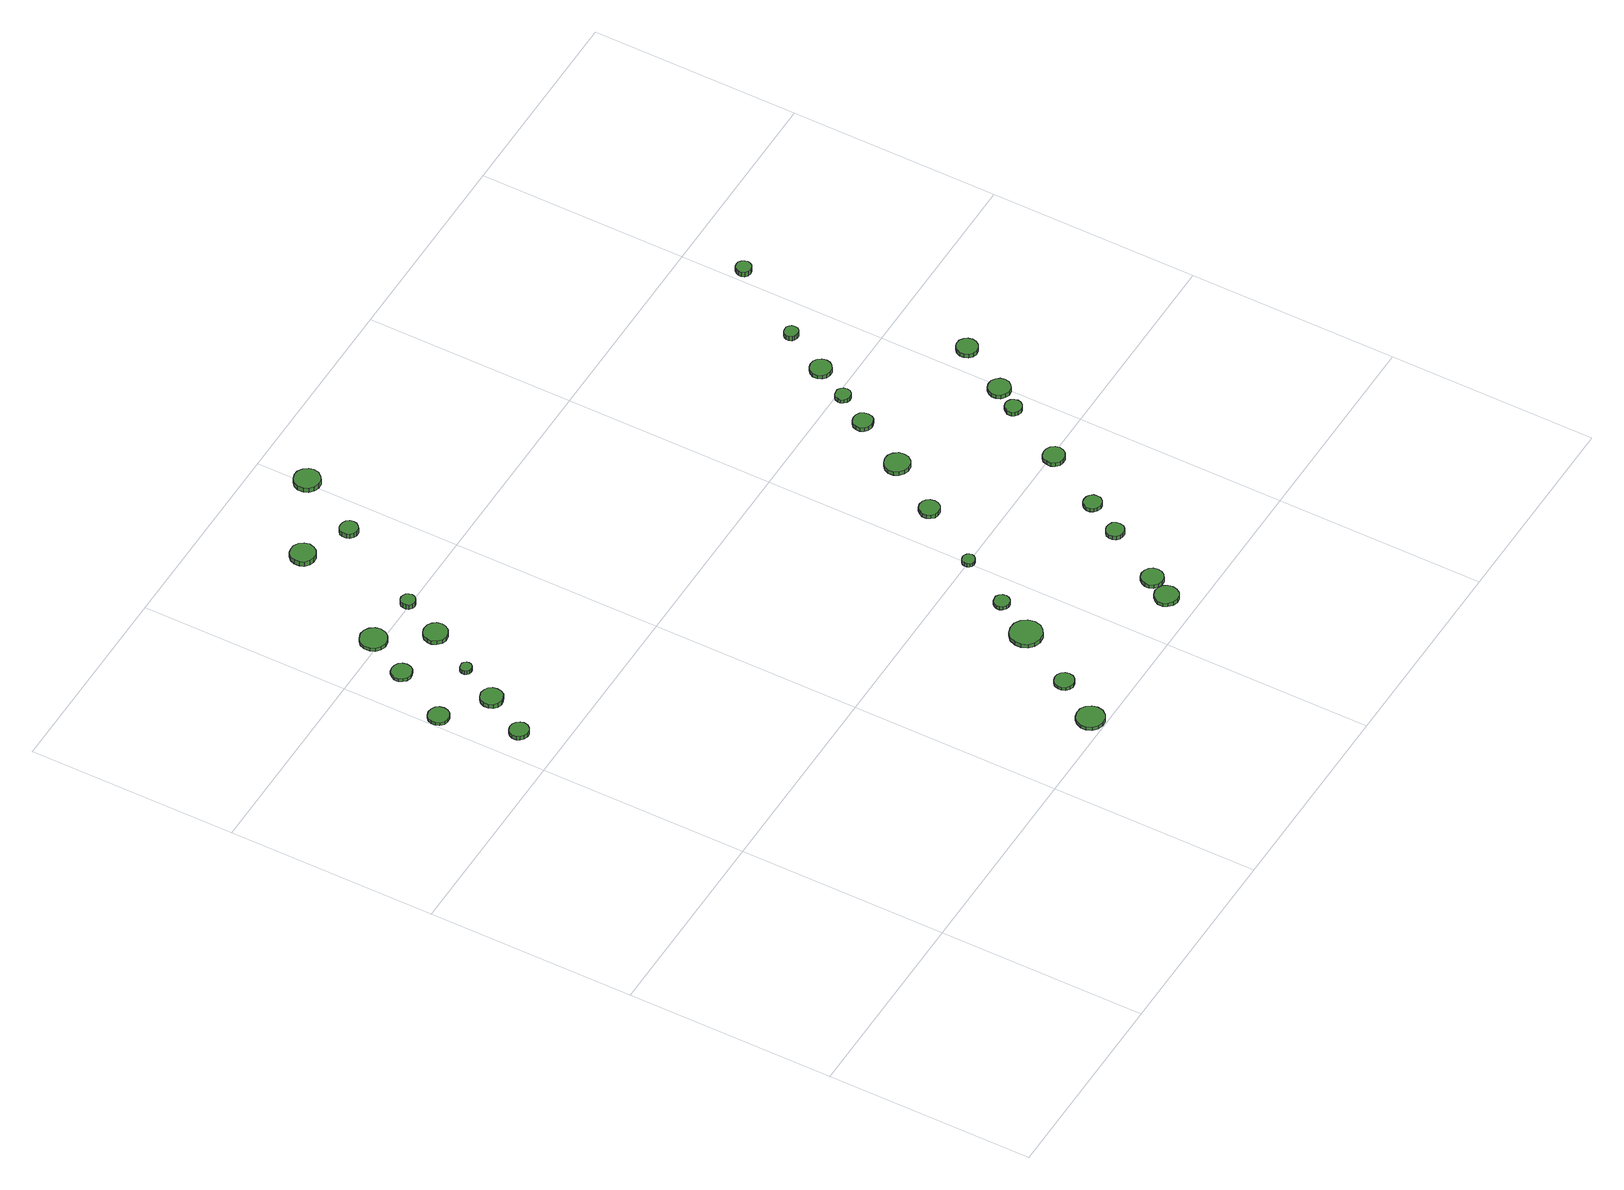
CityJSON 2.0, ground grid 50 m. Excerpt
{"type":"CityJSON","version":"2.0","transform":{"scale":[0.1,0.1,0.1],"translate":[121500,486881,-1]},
"CityObjects":{
"tree1":{"type":"SolitaryVegetationObject","attributes":{"function":"something"},"geometry":[{"type":"MultiSurface","lod":"1","boundaries":[[[0,1,2,3,4,5,6,7,8,9,10,11,12,13,14]],[[15,16,17,18,19,20,21,22,23,24,25,26,27,28,29]],[[0,29,28,1]],[[1,28,27,2]],[[2,27,26,3]],[[3,26,25,4]],[[4,25,24,5]],[[5,24,23,6]],[[6,23,22,7]],[[7,22,21,8]],[[8,21,20,9]],[[9,20,19,10]],[[10,19,18,11]],[[11,18,17,12]],[[12,17,16,13]],[[13,16,15,14]],[[14,15,29,0]]]}]},
"tree2":{"type":"SolitaryVegetationObject","attributes":{"function":"something"},"geometry":[{"type":"MultiSurface","lod":"1","boundaries":[[[30,31,32,33,34,35,36,37,38,39,40,41,42,43,44]],[[45,46,47,48,49,50,51,52,53,54,55,56,57,58,59]],[[30,59,58,31]],[[31,58,57,32]],[[32,57,56,33]],[[33,56,55,34]],[[34,55,54,35]],[[35,54,53,36]],[[36,53,52,37]],[[37,52,51,38]],[[38,51,50,39]],[[39,50,49,40]],[[40,49,48,41]],[[41,48,47,42]],[[42,47,46,43]],[[43,46,45,44]],[[44,45,59,30]]]}]},
"tree3":{"type":"SolitaryVegetationObject","attributes":{"function":"something"},"geometry":[{"type":"MultiSurface","lod":"1","boundaries":[[[60,61,62,63,64,65,66,67,68,69,70,71,72,73,74]],[[75,76,77,78,79,80,81,82,83,84,85,86,87,88,89]],[[60,89,88,61]],[[61,88,87,62]],[[62,87,86,63]],[[63,86,85,64]],[[64,85,84,65]],[[65,84,83,66]],[[66,83,82,67]],[[67,82,81,68]],[[68,81,80,69]],[[69,80,79,70]],[[70,79,78,71]],[[71,78,77,72]],[[72,77,76,73]],[[73,76,75,74]],[[74,75,89,60]]]}]},
"tree4":{"type":"SolitaryVegetationObject","attributes":{"function":"something"},"geometry":[{"type":"MultiSurface","lod":"1","boundaries":[[[90,91,92,93,94,95,96,97,98,99,100,101,102,103,104]],[[105,106,107,108,109,110,111,112,113,114,115,116,117,118,119]],[[90,119,118,91]],[[91,118,117,92]],[[92,117,116,93]],[[93,116,115,94]],[[94,115,114,95]],[[95,114,113,96]],[[96,113,112,97]],[[97,112,111,98]],[[98,111,110,99]],[[99,110,109,100]],[[100,109,108,101]],[[101,108,107,102]],[[102,107,106,103]],[[103,106,105,104]],[[104,105,119,90]]]}]},
"tree5":{"type":"SolitaryVegetationObject","attributes":{"function":"something"},"geometry":[{"type":"MultiSurface","lod":"1","boundaries":[[[120,121,122,123,124,125,126,127,128,129,130,131,132,133,134]],[[135,136,137,138,139,140,141,142,143,144,145,146,147,148,149]],[[120,149,148,121]],[[121,148,147,122]],[[122,147,146,123]],[[123,146,145,124]],[[124,145,144,125]],[[125,144,143,126]],[[126,143,142,127]],[[127,142,141,128]],[[128,141,140,129]],[[129,140,139,130]],[[130,139,138,131]],[[131,138,137,132]],[[132,137,136,133]],[[133,136,135,134]],[[134,135,149,120]]]}]},
"tree6":{"type":"SolitaryVegetationObject","attributes":{"function":"something"},"geometry":[{"type":"MultiSurface","lod":"1","boundaries":[[[150,151,152,153,154,155,156,157,158,159,160,161,162,163,164]],[[165,166,167,168,169,170,171,172,173,174,175,176,177,178,179]],[[150,179,178,151]],[[151,178,177,152]],[[152,177,176,153]],[[153,176,175,154]],[[154,175,174,155]],[[155,174,173,156]],[[156,173,172,157]],[[157,172,171,158]],[[158,171,170,159]],[[159,170,169,160]],[[160,169,168,161]],[[161,168,167,162]],[[162,167,166,163]],[[163,166,165,164]],[[164,165,179,150]]]}]},
"tree7":{"type":"SolitaryVegetationObject","attributes":{"function":"something"},"geometry":[{"type":"MultiSurface","lod":"1","boundaries":[[[180,181,182,183,184,185,186,187,188,189,190,191,192,193,194]],[[195,196,197,198,199,200,201,202,203,204,205,206,207,208,209]],[[180,209,208,181]],[[181,208,207,182]],[[182,207,206,183]],[[183,206,205,184]],[[184,205,204,185]],[[185,204,203,186]],[[186,203,202,187]],[[187,202,201,188]],[[188,201,200,189]],[[189,200,199,190]],[[190,199,198,191]],[[191,198,197,192]],[[192,197,196,193]],[[193,196,195,194]],[[194,195,209,180]]]}]},
"tree8":{"type":"SolitaryVegetationObject","attributes":{"function":"something"},"geometry":[{"type":"MultiSurface","lod":"1","boundaries":[[[210,211,212,213,214,215,216,217,218,219,220,221,222,223,224]],[[225,226,227,228,229,230,231,232,233,234,235,236,237,238,239]],[[210,239,238,211]],[[211,238,237,212]],[[212,237,236,213]],[[213,236,235,214]],[[214,235,234,215]],[[215,234,233,216]],[[216,233,232,217]],[[217,232,231,218]],[[218,231,230,219]],[[219,230,229,220]],[[220,229,228,221]],[[221,228,227,222]],[[222,227,226,223]],[[223,226,225,224]],[[224,225,239,210]]]}]},
"tree9":{"type":"SolitaryVegetationObject","attributes":{"function":"something"},"geometry":[{"type":"MultiSurface","lod":"1","boundaries":[[[240,241,242,243,244,245,246,247,248,249,250,251,252,253,254]],[[255,256,257,258,259,260,261,262,263,264,265,266,267,268,269]],[[240,269,268,241]],[[241,268,267,242]],[[242,267,266,243]],[[243,266,265,244]],[[244,265,264,245]],[[245,264,263,246]],[[246,263,262,247]],[[247,262,261,248]],[[248,261,260,249]],[[249,260,259,250]],[[250,259,258,251]],[[251,258,257,252]],[[252,257,256,253]],[[253,256,255,254]],[[254,255,269,240]]]}]},
"tree10":{"type":"SolitaryVegetationObject","attributes":{"function":"something"},"geometry":[{"type":"MultiSurface","lod":"1","boundaries":[[[270,271,272,273,274,275,276,277,278,279,280,281,282,283,284]],[[285,286,287,288,289,290,291,292,293,294,295,296,297,298,299]],[[270,299,298,271]],[[271,298,297,272]],[[272,297,296,273]],[[273,296,295,274]],[[274,295,294,275]],[[275,294,293,276]],[[276,293,292,277]],[[277,292,291,278]],[[278,291,290,279]],[[279,290,289,280]],[[280,289,288,281]],[[281,288,287,282]],[[282,287,286,283]],[[283,286,285,284]],[[284,285,299,270]]]}]},
"tree11":{"type":"SolitaryVegetationObject","attributes":{"function":"something"},"geometry":[{"type":"MultiSurface","lod":"1","boundaries":[[[300,301,302,303,304,305,306,307,308,309,310,311,312,313,314]],[[315,316,317,318,319,320,321,322,323,324,325,326,327,328,329]],[[300,329,328,301]],[[301,328,327,302]],[[302,327,326,303]],[[303,326,325,304]],[[304,325,324,305]],[[305,324,323,306]],[[306,323,322,307]],[[307,322,321,308]],[[308,321,320,309]],[[309,320,319,310]],[[310,319,318,311]],[[311,318,317,312]],[[312,317,316,313]],[[313,316,315,314]],[[314,315,329,300]]]}]},
"tree12":{"type":"SolitaryVegetationObject","attributes":{"function":"something"},"geometry":[{"type":"MultiSurface","lod":"1","boundaries":[[[330,331,332,333,334,335,336,337,338,339,340,341,342,343,344]],[[345,346,347,348,349,350,351,352,353,354,355,356,357,358,359]],[[330,359,358,331]],[[331,358,357,332]],[[332,357,356,333]],[[333,356,355,334]],[[334,355,354,335]],[[335,354,353,336]],[[336,353,352,337]],[[337,352,351,338]],[[338,351,350,339]],[[339,350,349,340]],[[340,349,348,341]],[[341,348,347,342]],[[342,347,346,343]],[[343,346,345,344]],[[344,345,359,330]]]}]},
"tree13":{"type":"SolitaryVegetationObject","attributes":{"function":"something"},"geometry":[{"type":"MultiSurface","lod":"1","boundaries":[[[360,361,362,363,364,365,366,367,368,369,370,371,372,373,374]],[[375,376,377,378,379,380,381,382,383,384,385,386,387,388,389]],[[360,389,388,361]],[[361,388,387,362]],[[362,387,386,363]],[[363,386,385,364]],[[364,385,384,365]],[[365,384,383,366]],[[366,383,382,367]],[[367,382,381,368]],[[368,381,380,369]],[[369,380,379,370]],[[370,379,378,371]],[[371,378,377,372]],[[372,377,376,373]],[[373,376,375,374]],[[374,375,389,360]]]}]},
"tree14":{"type":"SolitaryVegetationObject","attributes":{"function":"something"},"geometry":[{"type":"MultiSurface","lod":"1","boundaries":[[[390,391,392,393,394,395,396,397,398,399,400,401,402,403,404]],[[405,406,407,408,409,410,411,412,413,414,415,416,417,418,419]],[[390,419,418,391]],[[391,418,417,392]],[[392,417,416,393]],[[393,416,415,394]],[[394,415,414,395]],[[395,414,413,396]],[[396,413,412,397]],[[397,412,411,398]],[[398,411,410,399]],[[399,410,409,400]],[[400,409,408,401]],[[401,408,407,402]],[[402,407,406,403]],[[403,406,405,404]],[[404,405,419,390]]]}]},
"tree15":{"type":"SolitaryVegetationObject","attributes":{"function":"something"},"geometry":[{"type":"MultiSurface","lod":"1","boundaries":[[[420,421,422,423,424,425,426,427,428,429,430,431,432,433,434]],[[435,436,437,438,439,440,441,442,443,444,445,446,447,448,449]],[[420,449,448,421]],[[421,448,447,422]],[[422,447,446,423]],[[423,446,445,424]],[[424,445,444,425]],[[425,444,443,426]],[[426,443,442,427]],[[427,442,441,428]],[[428,441,440,429]],[[429,440,439,430]],[[430,439,438,431]],[[431,438,437,432]],[[432,437,436,433]],[[433,436,435,434]],[[434,435,449,420]]]}]},
"tree16":{"type":"SolitaryVegetationObject","attributes":{"function":"something"},"geometry":[{"type":"MultiSurface","lod":"1","boundaries":[[[450,451,452,453,454,455,456,457,458,459,460,461,462,463,464]],[[465,466,467,468,469,470,471,472,473,474,475,476,477,478,479]],[[450,479,478,451]],[[451,478,477,452]],[[452,477,476,453]],[[453,476,475,454]],[[454,475,474,455]],[[455,474,473,456]],[[456,473,472,457]],[[457,472,471,458]],[[458,471,470,459]],[[459,470,469,460]],[[460,469,468,461]],[[461,468,467,462]],[[462,467,466,463]],[[463,466,465,464]],[[464,465,479,450]]]}]},
"tree17":{"type":"SolitaryVegetationObject","attributes":{"function":"something"},"geometry":[{"type":"MultiSurface","lod":"1","boundaries":[[[480,481,482,483,484,485,486,487,488,489,490,491,492,493,494]],[[495,496,497,498,499,500,501,502,503,504,505,506,507,508,509]],[[480,509,508,481]],[[481,508,507,482]],[[482,507,506,483]],[[483,506,505,484]],[[484,505,504,485]],[[485,504,503,486]],[[486,503,502,487]],[[487,502,501,488]],[[488,501,500,489]],[[489,500,499,490]],[[490,499,498,491]],[[491,498,497,492]],[[492,497,496,493]],[[493,496,495,494]],[[494,495,509,480]]]}]},
"tree18":{"type":"SolitaryVegetationObject","attributes":{"function":"something"},"geometry":[{"type":"MultiSurface","lod":"1","boundaries":[[[510,511,512,513,514,515,516,517,518,519,520,521,522,523,524]],[[525,526,527,528,529,530,531,532,533,534,535,536,537,538,539]],[[510,539,538,511]],[[511,538,537,512]],[[512,537,536,513]],[[513,536,535,514]],[[514,535,534,515]],[[515,534,533,516]],[[516,533,532,517]],[[517,532,531,518]],[[518,531,530,519]],[[519,530,529,520]],[[520,529,528,521]],[[521,528,527,522]],[[522,527,526,523]],[[523,526,525,524]],[[524,525,539,510]]]}]},
"tree19":{"type":"SolitaryVegetationObject","attributes":{"function":"something"},"geometry":[{"type":"MultiSurface","lod":"1","boundaries":[[[540,541,542,543,544,545,546,547,548,549,550,551,552,553,554]],[[555,556,557,558,559,560,561,562,563,564,565,566,567,568,569]],[[540,569,568,541]],[[541,568,567,542]],[[542,567,566,543]],[[543,566,565,544]],[[544,565,564,545]],[[545,564,563,546]],[[546,563,562,547]],[[547,562,561,548]],[[548,561,560,549]],[[549,560,559,550]],[[550,559,558,551]],[[551,558,557,552]],[[552,557,556,553]],[[553,556,555,554]],[[554,555,569,540]]]}]},
"tree20":{"type":"SolitaryVegetationObject","attributes":{"function":"something"},"geometry":[{"type":"MultiSurface","lod":"1","boundaries":[[[570,571,572,573,574,575,576,577,578,579,580,581,582,583,584]],[[585,586,587,588,589,590,591,592,593,594,595,596,597,598,599]],[[570,599,598,571]],[[571,598,597,572]],[[572,597,596,573]],[[573,596,595,574]],[[574,595,594,575]],[[575,594,593,576]],[[576,593,592,577]],[[577,592,591,578]],[[578,591,590,579]],[[579,590,589,580]],[[580,589,588,581]],[[581,588,587,582]],[[582,587,586,583]],[[583,586,585,584]],[[584,585,599,570]]]}]},
"tree21":{"type":"SolitaryVegetationObject","attributes":{"function":"something"},"geometry":[{"type":"MultiSurface","lod":"1","boundaries":[[[600,601,602,603,604,605,606,607,608,609,610,611,612,613,614]],[[615,616,617,618,619,620,621,622,623,624,625,626,627,628,629]],[[600,629,628,601]],[[601,628,627,602]],[[602,627,626,603]],[[603,626,625,604]],[[604,625,624,605]],[[605,624,623,606]],[[606,623,622,607]],[[607,622,621,608]],[[608,621,620,609]],[[609,620,619,610]],[[610,619,618,611]],[[611,618,617,612]],[[612,617,616,613]],[[613,616,615,614]],[[614,615,629,600]]]}]},
"tree22":{"type":"SolitaryVegetationObject","attributes":{"function":"something"},"geometry":[{"type":"MultiSurface","lod":"1","boundaries":[[[630,631,632,633,634,635,636,637,638,639,640,641,642,643,644]],[[645,646,647,648,649,650,651,652,653,654,655,656,657,658,659]],[[630,659,658,631]],[[631,658,657,632]],[[632,657,656,633]],[[633,656,655,634]],[[634,655,654,635]],[[635,654,653,636]],[[636,653,652,637]],[[637,652,651,638]],[[638,651,650,639]],[[639,650,649,640]],[[640,649,648,641]],[[641,648,647,642]],[[642,647,646,643]],[[643,646,645,644]],[[644,645,659,630]]]}]},
"tree23":{"type":"SolitaryVegetationObject","attributes":{"function":"something"},"geometry":[{"type":"MultiSurface","lod":"1","boundaries":[[[660,661,662,663,664,665,666,667,668,669,670,671,672,673,674]],[[675,676,677,678,679,680,681,682,683,684,685,686,687,688,689]],[[660,689,688,661]],[[661,688,687,662]],[[662,687,686,663]],[[663,686,685,664]],[[664,685,684,665]],[[665,684,683,666]],[[666,683,682,667]],[[667,682,681,668]],[[668,681,680,669]],[[669,680,679,670]],[[670,679,678,671]],[[671,678,677,672]],[[672,677,676,673]],[[673,676,675,674]],[[674,675,689,660]]]}]},
"tree24":{"type":"SolitaryVegetationObject","attributes":{"function":"something"},"geometry":[{"type":"MultiSurface","lod":"1","boundaries":[[[690,691,692,693,694,695,696,697,698,699,700,701,702,703,704]],[[705,706,707,708,709,710,711,712,713,714,715,716,717,718,719]],[[690,719,718,691]],[[691,718,717,692]],[[692,717,716,693]],[[693,716,715,694]],[[694,715,714,695]],[[695,714,713,696]],[[696,713,712,697]],[[697,712,711,698]],[[698,711,710,699]],[[699,710,709,700]],[[700,709,708,701]],[[701,708,707,702]],[[702,707,706,703]],[[703,706,705,704]],[[704,705,719,690]]]}]},
"tree25":{"type":"SolitaryVegetationObject","attributes":{"function":"something"},"geometry":[{"type":"MultiSurface","lod":"1","boundaries":[[[720,721,722,723,724,725,726,727,728,729,730,731,732,733,734]],[[735,736,737,738,739,740,741,742,743,744,745,746,747,748,749]],[[720,749,748,721]],[[721,748,747,722]],[[722,747,746,723]],[[723,746,745,724]],[[724,745,744,725]],[[725,744,743,726]],[[726,743,742,727]],[[727,742,741,728]],[[728,741,740,729]],[[729,740,739,730]],[[730,739,738,731]],[[731,738,737,732]],[[732,737,736,733]],[[733,736,735,734]],[[734,735,749,720]]]}]},
"tree26":{"type":"SolitaryVegetationObject","attributes":{"function":"something"},"geometry":[{"type":"MultiSurface","lod":"1","boundaries":[[[750,751,752,753,754,755,756,757,758,759,760,761,762,763,764]],[[765,766,767,768,769,770,771,772,773,774,775,776,777,778,779]],[[750,779,778,751]],[[751,778,777,752]],[[752,777,776,753]],[[753,776,775,754]],[[754,775,774,755]],[[755,774,773,756]],[[756,773,772,757]],[[757,772,771,758]],[[758,771,770,759]],[[759,770,769,760]],[[760,769,768,761]],[[761,768,767,762]],[[762,767,766,763]],[[763,766,765,764]],[[764,765,779,750]]]}]},
"tree27":{"type":"SolitaryVegetationObject","attributes":{"function":"something"},"geometry":[{"type":"MultiSurface","lod":"1","boundaries":[[[780,781,782,783,784,785,786,787,788,789,790,791,792,793,794]],[[795,796,797,798,799,800,801,802,803,804,805,806,807,808,809]],[[780,809,808,781]],[[781,808,807,782]],[[782,807,806,783]],[[783,806,805,784]],[[784,805,804,785]],[[785,804,803,786]],[[786,803,802,787]],[[787,802,801,788]],[[788,801,800,789]],[[789,800,799,790]],[[790,799,798,791]],[[791,798,797,792]],[[792,797,796,793]],[[793,796,795,794]],[[794,795,809,780]]]}]},
"tree28":{"type":"SolitaryVegetationObject","attributes":{"function":"something"},"geometry":[{"type":"MultiSurface","lod":"1","boundaries":[[[810,811,812,813,814,815,816,817,818,819,820,821,822,823,824]],[[825,826,827,828,829,830,831,832,833,834,835,836,837,838,839]],[[810,839,838,811]],[[811,838,837,812]],[[812,837,836,813]],[[813,836,835,814]],[[814,835,834,815]],[[815,834,833,816]],[[816,833,832,817]],[[817,832,831,818]],[[818,831,830,819]],[[819,830,829,820]],[[820,829,828,821]],[[821,828,827,822]],[[822,827,826,823]],[[823,826,825,824]],[[824,825,839,810]]]}]},
"tree29":{"type":"SolitaryVegetationObject","attributes":{"function":"something"},"geometry":[{"type":"MultiSurface","lod":"1","boundaries":[[[840,841,842,843,844,845,846,847,848,849,850,851,852,853,854]],[[855,856,857,858,859,860,861,862,863,864,865,866,867,868,869]],[[840,869,868,841]],[[841,868,867,842]],[[842,867,866,843]],[[843,866,865,844]],[[844,865,864,845]],[[845,864,863,846]],[[846,863,862,847]],[[847,862,861,848]],[[848,861,860,849]],[[849,860,859,850]],[[850,859,858,851]],[[851,858,857,852]],[[852,857,856,853]],[[853,856,855,854]],[[854,855,869,840]]]}]},
"tree30":{"type":"SolitaryVegetationObject","attributes":{"function":"something"},"geometry":[{"type":"MultiSurface","lod":"1","boundaries":[[[870,871,872,873,874,875,876,877,878,879,880,881,882,883,884]],[[885,886,887,888,889,890,891,892,893,894,895,896,897,898,899]],[[870,899,898,871]],[[871,898,897,872]],[[872,897,896,873]],[[873,896,895,874]],[[874,895,894,875]],[[875,894,893,876]],[[876,893,892,877]],[[877,892,891,878]],[[878,891,890,879]],[[879,890,889,880]],[[880,889,888,881]],[[881,888,887,882]],[[882,887,886,883]],[[883,886,885,884]],[[884,885,899,870]]]}]},
"tree31":{"type":"SolitaryVegetationObject","attributes":{"function":"something"},"geometry":[{"type":"MultiSurface","lod":"1","boundaries":[[[900,901,902,903,904,905,906,907,908,909,910,911,912,913,914]],[[915,916,917,918,919,920,921,922,923,924,925,926,927,928,929]],[[900,929,928,901]],[[901,928,927,902]],[[902,927,926,903]],[[903,926,925,904]],[[904,925,924,905]],[[905,924,923,906]],[[906,923,922,907]],[[907,922,921,908]],[[908,921,920,909]],[[909,920,919,910]],[[910,919,918,911]],[[911,918,917,912]],[[912,917,916,913]],[[913,916,915,914]],[[914,915,929,900]]]}]}
},
"vertices":[
[96,1103,17],[94,1112,17],[88,1119,17],[80,1124,17],[71,1125,17],[62,1122,17],[55,1116,17],[51,1107,17],[51,1098,17],[55,1089,17],[62,1083,17],[71,1080,17],[80,1081,17],[88,1086,17],[94,1093,17],[94,1093,6],[88,1086,6],[80,1081,6],[71,1080,6],[62,1083,6],[55,1089,6],[51,1098,6],[51,1107,6],[55,1116,6],[62,1122,6],[71,1125,6],[80,1124,6],[88,1119,6],[94,1112,6],[96,1103,6],
[52,1279,14],[50,1289,14],[44,1297,14],[35,1302,14],[25,1303,14],[15,1300,14],[7,1293,14],[3,1284,14],[3,1274,14],[7,1264,14],[15,1257,14],[25,1254,14],[35,1255,14],[44,1260,14],[50,1269,14],[50,1269,6],[44,1260,6],[35,1255,6],[25,1254,6],[15,1257,6],[7,1264,6],[3,1274,6],[3,1284,6],[7,1293,6],[15,1300,6],[25,1303,6],[35,1302,6],[44,1297,6],[50,1289,6],[52,1279,6],
[156,1204,18],[154,1214,18],[148,1223,18],[138,1228,18],[128,1230,18],[117,1226,18],[109,1219,18],[105,1209,18],[105,1198,18],[109,1188,18],[117,1181,18],[128,1177,18],[138,1179,18],[148,1184,18],[154,1193,18],[154,1193,6],[148,1184,6],[138,1179,6],[128,1177,6],[117,1181,6],[109,1188,6],[105,1198,6],[105,1209,6],[109,1219,6],[117,1226,6],[128,1230,6],[138,1228,6],[148,1223,6],[154,1214,6],[156,1204,6],
[127,1414,14],[125,1424,14],[119,1432,14],[110,1437,14],[100,1438,14],[90,1435,14],[83,1428,14],[78,1419,14],[78,1409,14],[83,1400,14],[90,1393,14],[100,1390,14],[110,1391,14],[119,1396,14],[125,1404,14],[125,1404,6],[119,1396,6],[110,1391,6],[100,1390,6],[90,1393,6],[83,1400,6],[78,1409,6],[78,1419,6],[83,1428,6],[90,1435,6],[100,1438,6],[110,1437,6],[119,1432,6],[125,1424,6],[127,1414,6],
[195,1297,17],[194,1302,17],[190,1307,17],[186,1310,17],[180,1310,17],[174,1308,17],[170,1305,17],[168,1300,17],[168,1294,17],[170,1289,17],[174,1285,17],[180,1283,17],[186,1284,17],[190,1286,17],[194,1291,17],[194,1291,6],[190,1286,6],[186,1284,6],[180,1283,6],[174,1285,6],[170,1289,6],[168,1294,6],[168,1300,6],[170,1305,6],[174,1308,6],[180,1310,6],[186,1310,6],[190,1307,6],[194,1302,6],[195,1297,6],
[191,1516,15],[188,1529,15],[180,1540,15],[169,1546,15],[156,1548,15],[143,1543,15],[133,1535,15],[128,1523,15],[128,1509,15],[133,1497,15],[143,1489,15],[156,1484,15],[169,1486,15],[180,1492,15],[188,1503,15],[188,1503,6],[180,1492,6],[169,1486,6],[156,1484,6],[143,1489,6],[133,1497,6],[128,1509,6],[128,1523,6],[133,1535,6],[143,1543,6],[156,1548,6],[169,1546,6],[180,1540,6],[188,1529,6],[191,1516,6],
[268,1406,17],[266,1418,17],[259,1427,17],[249,1433,17],[237,1434,17],[226,1431,17],[217,1423,17],[212,1412,17],[212,1401,17],[217,1390,17],[226,1382,17],[237,1378,17],[249,1380,17],[259,1385,17],[266,1395,17],[266,1395,6],[259,1385,6],[249,1380,6],[237,1378,6],[226,1382,6],[217,1390,6],[212,1401,6],[212,1412,6],[217,1423,6],[226,1431,6],[237,1434,6],[249,1433,6],[259,1427,6],[266,1418,6],[268,1406,6],
[753,35,17],[750,48,17],[742,59,17],[730,66,17],[717,67,17],[704,63,17],[694,54,17],[688,41,17],[688,28,17],[694,15,17],[704,6,17],[717,2,17],[730,3,17],[742,10,17],[750,21,17],[750,21,7],[742,10,7],[730,3,7],[717,2,7],[704,6,7],[694,15,7],[688,28,7],[688,41,7],[694,54,7],[704,63,7],[717,67,7],[730,66,7],[742,59,7],[750,48,7],[753,35,7],
[310,1505,21],[308,1512,21],[304,1518,21],[298,1521,21],[291,1522,21],[284,1520,21],[278,1515,21],[276,1509,21],[276,1502,21],[278,1495,21],[284,1490,21],[291,1488,21],[298,1489,21],[304,1492,21],[308,1498,21],[308,1498,8],[304,1492,8],[298,1489,8],[291,1488,8],[284,1490,8],[278,1495,8],[276,1502,8],[276,1509,8],[278,1515,8],[284,1520,8],[291,1522,8],[298,1521,8],[304,1518,8],[308,1512,8],[310,1505,8],
[328,1772,27],[325,1784,27],[318,1794,27],[307,1800,27],[295,1801,27],[284,1798,27],[274,1789,27],[270,1778,27],[270,1766,27],[274,1755,27],[284,1747,27],[295,1743,27],[307,1744,27],[318,1750,27],[325,1760,27],[325,1760,14],[318,1750,14],[307,1744,14],[295,1743,14],[284,1747,14],[274,1755,14],[270,1766,14],[270,1778,14],[274,1789,14],[284,1798,14],[295,1801,14],[307,1800,14],[318,1794,14],[325,1784,14],[328,1772,14],
[812,139,16],[810,148,16],[805,156,16],[796,161,16],[787,162,16],[778,159,16],[770,152,16],[767,143,16],[767,134,16],[770,125,16],[778,119,16],[787,116,16],[796,117,16],[805,122,16],[810,129,16],[810,129,7],[805,122,7],[796,117,7],[787,116,7],[778,119,7],[770,125,7],[767,134,7],[767,143,7],[770,152,7],[778,159,7],[787,162,7],[796,161,7],[805,156,7],[810,148,7],[812,139,7],
[436,1722,26],[434,1731,26],[429,1738,26],[421,1742,26],[412,1743,26],[404,1741,26],[397,1735,26],[394,1727,26],[394,1718,26],[397,1710,26],[404,1704,26],[412,1701,26],[421,1702,26],[429,1707,26],[434,1714,26],[434,1714,13],[429,1707,13],[421,1702,13],[412,1701,13],[404,1704,13],[397,1710,13],[394,1718,13],[394,1727,13],[397,1735,13],[404,1741,13],[412,1743,13],[421,1742,13],[429,1738,13],[434,1731,13],[436,1722,13],
[912,283,16],[909,298,16],[899,311,16],[886,319,16],[870,320,16],[855,316,16],[843,305,16],[837,291,16],[837,275,16],[843,260,16],[855,250,16],[870,245,16],[886,247,16],[899,255,16],[909,267,16],[909,267,6],[899,255,6],[886,247,6],[870,245,6],[855,250,6],[843,260,6],[837,275,6],[837,291,6],[843,305,6],[855,316,6],[870,320,6],[886,319,6],[899,311,6],[909,298,6],[912,283,6],
[950,376,16],[948,383,16],[943,390,16],[937,394,16],[929,394,16],[922,392,16],[916,387,16],[913,380,16],[913,372,16],[916,365,16],[922,360,16],[929,357,16],[937,358,16],[943,362,16],[948,368,16],[948,368,6],[943,362,6],[937,358,6],[929,357,6],[922,360,6],[916,365,6],[913,372,6],[913,380,6],[916,387,6],[922,392,6],[929,394,6],[937,394,6],[943,390,6],[948,383,6],[950,376,6],
[535,1878,20],[532,1890,20],[524,1900,20],[513,1907,20],[501,1908,20],[489,1904,20],[479,1896,20],[474,1884,20],[474,1871,20],[479,1860,20],[489,1851,20],[501,1847,20],[513,1848,20],[524,1855,20],[532,1865,20],[532,1865,7],[524,1855,7],[513,1848,7],[501,1847,7],[489,1851,7],[479,1860,7],[474,1871,7],[474,1884,7],[479,1896,7],[489,1904,7],[501,1908,7],[513,1907,7],[524,1900,7],[532,1890,7],[535,1878,7],
[1152,72,16],[1150,83,16],[1143,93,16],[1133,98,16],[1122,100,16],[1111,96,16],[1102,88,16],[1097,78,16],[1097,66,16],[1102,56,16],[1111,48,16],[1122,44,16],[1133,45,16],[1143,51,16],[1150,61,16],[1150,61,6],[1143,51,6],[1133,45,6],[1122,44,6],[1111,48,6],[1102,56,6],[1097,66,6],[1097,78,6],[1102,88,6],[1111,96,6],[1122,100,6],[1133,98,6],[1143,93,6],[1150,83,6],[1152,72,6],
[1021,501,16],[1019,507,16],[1016,512,16],[1010,516,16],[1004,516,16],[998,514,16],[993,510,16],[991,504,16],[991,498,16],[993,492,16],[998,488,16],[1004,486,16],[1010,487,16],[1016,490,16],[1019,495,16],[1019,495,6],[1016,490,6],[1010,487,6],[1004,486,6],[998,488,6],[993,492,6],[991,498,6],[991,504,6],[993,510,6],[998,514,6],[1004,516,6],[1010,516,6],[1016,512,6],[1019,507,6],[1021,501,6],
[1181,125,17],[1179,136,17],[1173,144,17],[1163,150,17],[1153,151,17],[1143,148,17],[1135,140,17],[1130,130,17],[1130,120,17],[1135,110,17],[1143,103,17],[1153,99,17],[1163,100,17],[1173,106,17],[1179,115,17],[1179,115,6],[1173,106,6],[1163,100,6],[1153,99,6],[1143,103,6],[1135,110,6],[1130,120,6],[1130,130,6],[1135,140,6],[1143,148,6],[1153,151,6],[1163,150,6],[1173,144,6],[1179,136,6],[1181,125,6],
[1122,652,17],[1120,662,17],[1114,670,17],[1106,675,17],[1096,676,17],[1086,673,17],[1079,666,17],[1075,657,17],[1075,647,17],[1079,638,17],[1086,631,17],[1096,628,17],[1106,629,17],[1114,634,17],[1120,642,17],[1120,642,6],[1114,634,6],[1106,629,6],[1096,628,6],[1086,631,6],[1079,638,6],[1075,647,6],[1075,657,6],[1079,666,6],[1086,673,6],[1096,676,6],[1106,675,6],[1114,670,6],[1120,662,6],[1122,652,6],
[1261,266,17],[1259,274,17],[1254,282,17],[1246,286,17],[1237,287,17],[1229,284,17],[1222,278,17],[1219,270,17],[1219,261,17],[1222,253,17],[1229,247,17],[1237,245,17],[1246,246,17],[1254,250,17],[1259,257,17],[1259,257,6],[1254,250,6],[1246,246,6],[1237,245,6],[1229,247,6],[1222,253,6],[1219,261,6],[1219,270,6],[1222,278,6],[1229,284,6],[1237,287,6],[1246,286,6],[1254,282,6],[1259,274,6],[1261,266,6],
[1310,350,16],[1309,359,16],[1303,366,16],[1296,370,16],[1287,371,16],[1278,369,16],[1272,363,16],[1268,354,16],[1268,346,16],[1272,338,16],[1278,332,16],[1287,329,16],[1296,330,16],[1303,334,16],[1309,341,16],[1309,341,6],[1303,334,6],[1296,330,6],[1287,329,6],[1278,332,6],[1272,338,6],[1268,346,6],[1268,354,6],[1272,363,6],[1278,369,6],[1287,371,6],[1296,370,6],[1303,366,6],[1309,359,6],[1310,350,6],
[1212,780,17],[1210,792,17],[1202,802,17],[1192,809,17],[1179,810,17],[1168,806,17],[1158,798,17],[1153,786,17],[1153,774,17],[1158,763,17],[1168,755,17],[1179,751,17],[1192,752,17],[1202,758,17],[1210,768,17],[1210,768,6],[1202,758,6],[1192,752,6],[1179,751,6],[1168,755,6],[1158,763,6],[1153,774,6],[1153,786,6],[1158,798,6],[1168,806,6],[1179,810,6],[1192,809,6],[1202,802,6],[1210,792,6],[1212,780,6],
[1396,493,17],[1394,503,17],[1387,512,17],[1378,517,17],[1368,518,17],[1358,515,17],[1350,508,17],[1346,498,17],[1346,488,17],[1350,478,17],[1358,471,17],[1368,468,17],[1378,469,17],[1387,474,17],[1394,483,17],[1394,483,6],[1387,474,6],[1378,469,6],[1368,468,6],[1358,471,6],[1350,478,6],[1346,488,6],[1346,498,6],[1350,508,6],[1358,515,6],[1368,518,6],[1378,517,6],[1387,512,6],[1394,503,6],[1396,493,6],
[1279,908,17],[1277,917,17],[1272,925,17],[1263,930,17],[1254,931,17],[1245,928,17],[1237,921,17],[1233,913,17],[1233,903,17],[1237,894,17],[1245,888,17],[1254,885,17],[1263,886,17],[1272,890,17],[1277,898,17],[1277,898,6],[1272,890,6],[1263,886,6],[1254,885,6],[1245,888,6],[1237,894,6],[1233,903,6],[1233,913,6],[1237,921,6],[1245,928,6],[1254,931,6],[1263,930,6],[1272,925,6],[1277,917,6],[1279,908,6],
[1323,985,16],[1322,993,16],[1317,999,16],[1311,1003,16],[1303,1003,16],[1296,1001,16],[1290,996,16],[1287,989,16],[1287,982,16],[1290,975,16],[1296,970,16],[1303,967,16],[1311,968,16],[1317,972,16],[1322,978,16],[1322,978,6],[1317,972,6],[1311,968,6],[1303,967,6],[1296,970,6],[1290,975,6],[1287,982,6],[1287,989,6],[1290,996,6],[1296,1001,6],[1303,1003,6],[1311,1003,6],[1317,999,6],[1322,993,6],[1323,985,6],
[1476,643,17],[1474,651,17],[1469,658,17],[1462,662,17],[1454,663,17],[1446,660,17],[1440,654,17],[1436,647,17],[1436,638,17],[1440,631,17],[1446,625,17],[1454,623,17],[1462,624,17],[1469,628,17],[1474,635,17],[1474,635,6],[1469,628,6],[1462,624,6],[1454,623,6],[1446,625,6],[1440,631,6],[1436,638,6],[1436,647,6],[1440,654,6],[1446,660,6],[1454,663,6],[1462,662,6],[1469,658,6],[1474,651,6],[1476,643,6],
[1376,1067,17],[1374,1078,17],[1368,1086,17],[1359,1091,17],[1349,1092,17],[1339,1089,17],[1331,1082,17],[1326,1073,17],[1326,1062,17],[1331,1052,17],[1339,1045,17],[1349,1042,17],[1359,1043,17],[1368,1049,17],[1374,1057,17],[1374,1057,6],[1368,1049,6],[1359,1043,6],[1349,1042,6],[1339,1045,6],[1331,1052,6],[1326,1062,6],[1326,1073,6],[1331,1082,6],[1339,1089,6],[1349,1092,6],[1359,1091,6],[1368,1086,6],[1374,1078,6],[1376,1067,6],
[1517,698,17],[1515,709,17],[1508,717,17],[1499,723,17],[1488,724,17],[1478,721,17],[1470,713,17],[1466,703,17],[1466,693,17],[1470,683,17],[1478,676,17],[1488,672,17],[1499,673,17],[1508,679,17],[1515,688,17],[1515,688,6],[1508,679,6],[1499,673,6],[1488,672,6],[1478,676,6],[1470,683,6],[1466,693,6],[1466,703,6],[1470,713,6],[1478,721,6],[1488,724,6],[1499,723,6],[1508,717,6],[1515,709,6],[1517,698,6],
[1429,1176,19],[1428,1183,19],[1424,1188,19],[1418,1192,19],[1411,1192,19],[1404,1190,19],[1399,1186,19],[1396,1179,19],[1396,1173,19],[1399,1166,19],[1404,1162,19],[1411,1160,19],[1418,1160,19],[1424,1164,19],[1428,1169,19],[1428,1169,6],[1424,1164,6],[1418,1160,6],[1411,1160,6],[1404,1162,6],[1399,1166,6],[1396,1173,6],[1396,1179,6],[1399,1186,6],[1404,1190,6],[1411,1192,6],[1418,1192,6],[1424,1188,6],[1428,1183,6],[1429,1176,6],
[1588,820,17],[1586,830,17],[1580,838,17],[1571,844,17],[1561,845,17],[1551,842,17],[1543,835,17],[1539,825,17],[1539,815,17],[1543,805,17],[1551,798,17],[1561,795,17],[1571,796,17],[1580,802,17],[1586,810,17],[1586,810,6],[1580,802,6],[1571,796,6],[1561,795,6],[1551,798,6],[1543,805,6],[1539,815,6],[1539,825,6],[1543,835,6],[1551,842,6],[1561,845,6],[1571,844,6],[1580,838,6],[1586,830,6],[1588,820,6],
[1549,1362,20],[1547,1369,20],[1543,1375,20],[1537,1379,20],[1529,1380,20],[1522,1378,20],[1516,1373,20],[1513,1366,20],[1513,1358,20],[1516,1351,20],[1522,1346,20],[1529,1344,20],[1537,1345,20],[1543,1349,20],[1547,1355,20],[1547,1355,7],[1543,1349,7],[1537,1345,7],[1529,1344,7],[1522,1346,7],[1516,1351,7],[1513,1358,7],[1513,1366,7],[1516,1373,7],[1522,1378,7],[1529,1380,7],[1537,1379,7],[1543,1375,7],[1547,1369,7],[1549,1362,7]
]}
